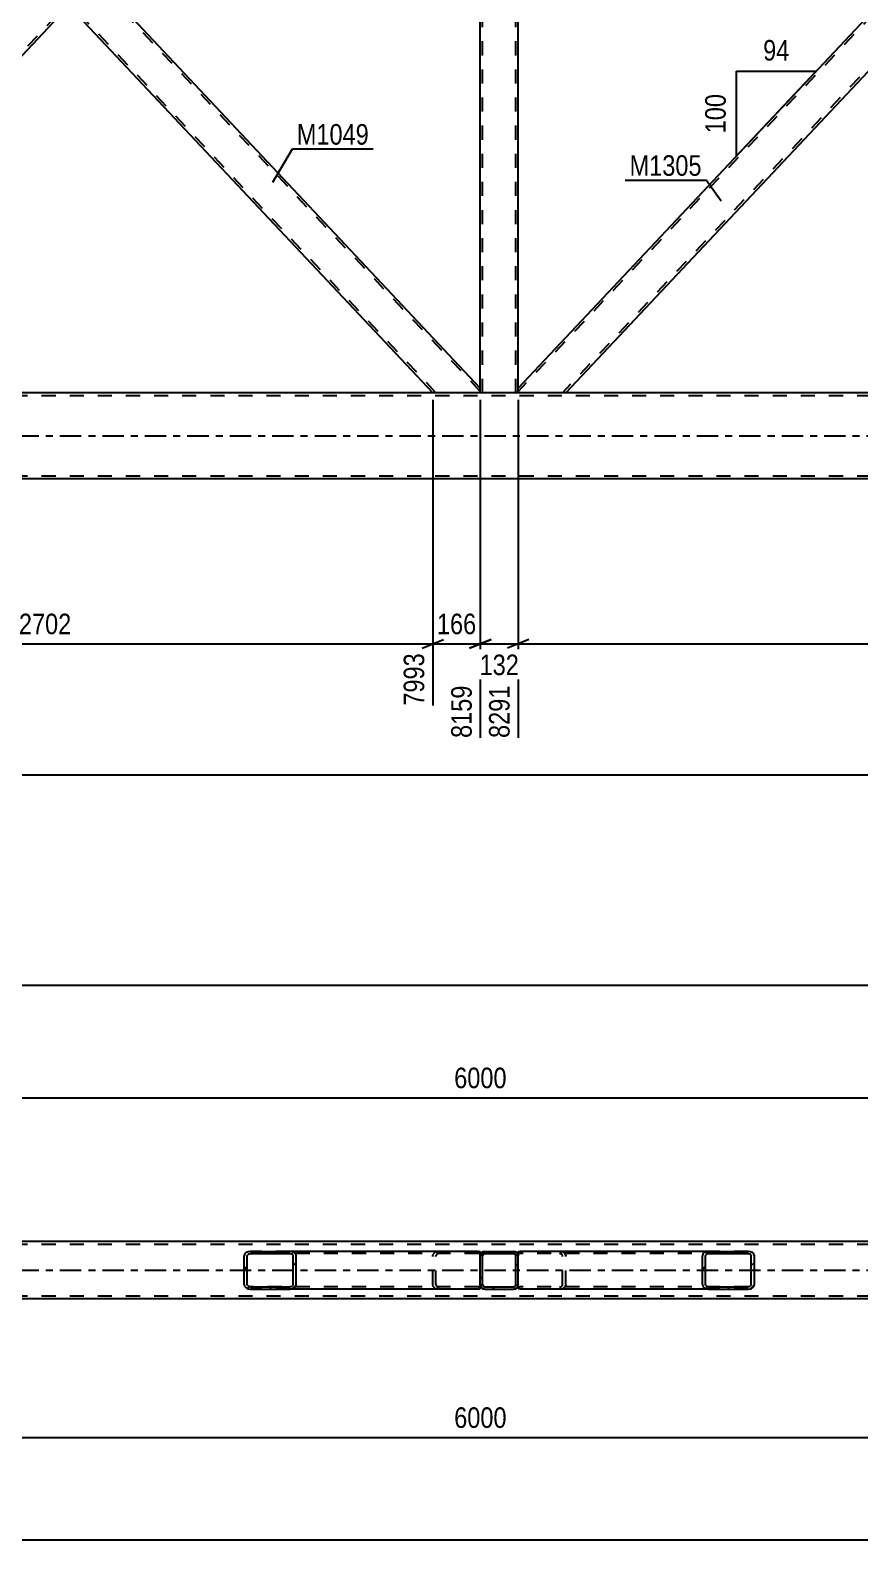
# Model space of a CAD drawing. Header units: millimetres. Extents: x 0 to 1189, y 0 to 841.
# Drawn here: x 283.9 to 399.5, y 390.1 to 600.6 of the extents above; entities that cross this region are included whole.
import ezdxf

# ---------------------------------------------------------------- set-up
doc = ezdxf.new("R2010")
doc.units = ezdxf.units.MM
doc.linetypes.add('DXK_LINE_DOT2', pattern=[3.9198, 1.9599, -1.9599])
doc.linetypes.add('DXK_LINE_DOT3', pattern=[5.9187, 2.979, -0.9799, 0.9799, -0.9799])
doc.styles.add('Arial Narrow', font='ARIALN.TTF', dxfattribs={"height": 0.2})

# ---------------------------------------------------------------- blocks, each defined once
blk = doc.blocks.new('Part-761551702-4976 - 4748')
at = {"color": 2, "linetype": 'Continuous'}
for p, q in [((292.9, 607.82), (289.27, 603.96)), ((346.63, 550.68), (292.9, 607.82)), ((340.01, 550.02), (289.27, 603.96)), ((346.63, 550.02), (346.63, 550.68))]:
    blk.add_line(p, q, dxfattribs=at)
at = {"color": 7, "linetype": 'DXK_LINE_DOT2'}
for p, q in [((346.63, 550.21), (292.68, 607.58)), ((289.49, 604.2), (289.51, 604.21)), ((340.45, 550.02), (289.49, 604.2)), ((346.63, 550.02), (340.01, 550.02))]:
    blk.add_line(p, q, dxfattribs=at)
blk = doc.blocks.new('Part-761551702-4878 - 4748')
at = {"color": 7, "linetype": 'DXK_LINE_DOT2'}
for p, q in [((460.45, 665.62), (351.91, 550.21)), ((466.63, 665.42), (358.1, 550.02)), ((466.63, 665.62), (460.01, 665.62)), ((466.63, 665.13), (466.63, 665.62)), ((409.27, 611.67), (405.65, 607.82)), ((412.9, 607.82), (409.27, 603.96)), ((358.54, 550.02), (351.91, 550.02))]:
    blk.add_line(p, q, dxfattribs=at)
at = {"color": 2, "linetype": 'Continuous'}
for p, q in [((460.01, 665.62), (409.27, 611.67)), ((466.63, 664.96), (412.9, 607.82)), ((466.63, 664.96), (466.63, 665.13)), ((405.65, 607.82), (351.91, 550.68)), ((409.27, 603.96), (358.54, 550.02)), ((351.91, 550.1), (351.91, 550.68)), ((351.91, 550.02), (351.91, 550.1))]:
    blk.add_line(p, q, dxfattribs=at)
blk = doc.blocks.new('Part-761551702-4999 - 4748')
at = {"color": 7, "linetype": 'DXK_LINE_DOT2'}
for p, q in [((340.45, 665.62), (231.91, 550.21)), ((346.63, 665.42), (238.1, 550.02)), ((346.63, 665.62), (340.01, 665.62)), ((289.27, 611.67), (285.65, 607.82)), ((292.9, 607.82), (289.27, 603.96)), ((238.54, 550.02), (231.91, 550.02))]:
    blk.add_line(p, q, dxfattribs=at)
at = {"color": 2, "linetype": 'Continuous'}
for p, q in [((340.01, 665.62), (289.27, 611.67)), ((346.63, 664.96), (292.9, 607.82)), ((346.63, 664.96), (346.63, 665.62)), ((231.91, 550.68), (285.65, 607.82)), ((289.27, 603.96), (238.54, 550.02)), ((231.91, 550.02), (231.91, 550.68))]:
    blk.add_line(p, q, dxfattribs=at)
blk = doc.blocks.new('Part-761551702-5004 - 4748')
at = {"color": 7, "linetype": 'DXK_LINE_DOT2'}
for p, q in [((351.91, 665.62), (346.63, 665.62)), ((346.63, 664.96), (346.63, 665.62)), ((346.95, 550.02), (346.95, 665.62)), ((351.59, 550.02), (351.59, 665.62)), ((351.91, 664.96), (351.91, 665.62)), ((346.63, 550.02), (346.63, 550.68)), ((351.91, 550.02), (346.63, 550.02)), ((351.91, 550.02), (351.91, 550.68))]:
    blk.add_line(p, q, dxfattribs=at)
at = {"color": 2, "linetype": 'Continuous'}
for p, q in [((346.63, 550.68), (346.63, 664.96)), ((351.91, 550.68), (351.91, 664.96))]:
    blk.add_line(p, q, dxfattribs=at)
blk = doc.blocks.new('Part-761551702-5098 - 4748')
at = {"color": 7, "linetype": 'DXK_LINE_DOT2'}
for p, q in [((1028.28, 549.62), (98.63, 549.62)), ((1028.28, 538.42), (98.63, 538.42))]:
    blk.add_line(p, q, dxfattribs=at)
at = {"color": 2, "linetype": 'Continuous'}
for p, q in [((951.67, 550.02), (226.63, 550.02)), ((462.78, 538.02), (235.78, 538.02))]:
    blk.add_line(p, q, dxfattribs=at)
at = {"color": 7, "linetype": 'DXK_LINE_DOT3'}
blk.add_line((98.63, 544.02), (1028.28, 544.02), dxfattribs=at)
blk = doc.blocks.new('Part-761551702-3737 - 3599')
at = {"color": 2, "linetype": 'Continuous'}
for p, q in [((1023.48, 431.71), (98.63, 431.71)), ((1023.48, 423.71), (98.63, 423.71))]:
    blk.add_line(p, q, dxfattribs=at)
at = {"color": 7, "linetype": 'DXK_LINE_DOT2'}
for p, q in [((1028.28, 431.31), (98.63, 431.31)), ((1028.28, 424.11), (98.63, 424.11))]:
    blk.add_line(p, q, dxfattribs=at)
at = {"color": 7, "linetype": 'DXK_LINE_DOT3'}
blk.add_line((98.63, 427.71), (1028.28, 427.71), dxfattribs=at)
blk = doc.blocks.new('Part-761551702-3621 - 3599')
at = {"linetype": 'Continuous'}
h = blk.add_hatch(dxfattribs=at)
h.set_pattern_fill('', scale=0.7, style=0, pattern_type=0)
h.set_pattern_definition([(45, (351.519, 425.1189), (-1.57154, 1.57154), [])])
h.paths.add_polyline_path([(351.27, 425.07), (351.52, 425.12), (351.73, 425.26), (351.87, 425.47), (351.91, 425.71), (351.91, 429.71), (351.87, 429.96), (351.73, 430.16), (351.52, 430.3), (351.27, 430.35), (347.27, 430.35), (347.03, 430.3), (346.82, 430.16), (346.68, 429.96), (346.63, 429.71), (346.63, 425.71), (346.68, 425.47), (346.82, 425.26), (347.03, 425.12), (347.27, 425.07)])
h.paths.add_polyline_path([(347.15, 425.41), (347.05, 425.48), (346.98, 425.59), (346.95, 425.71), (346.95, 429.71), (346.98, 429.83), (347.05, 429.94), (347.15, 430.01), (347.27, 430.03), (351.27, 430.03), (351.4, 430.01), (351.5, 429.94), (351.57, 429.83), (351.59, 429.71), (351.59, 425.71), (351.57, 425.59), (351.5, 425.48), (351.4, 425.41), (351.27, 425.39), (347.27, 425.39)])
at = {"color": 7, "linetype": 'DXK_LINE_DOT2'}
for p, q in [((346.63, 429.71), (346.68, 429.96)), ((346.63, 425.71), (346.63, 429.71)), ((346.98, 429.83), (346.95, 429.71)), ((346.95, 425.71), (346.95, 429.71)), ((347.03, 430.3), (347.27, 430.35)), ((347.27, 430.03), (347.15, 430.01)), ((347.27, 430.35), (351.27, 430.35)), ((347.27, 430.03), (351.27, 430.03)), ((351.27, 430.35), (351.52, 430.3)), ((351.4, 430.01), (351.27, 430.03)), ((351.59, 429.71), (351.57, 429.83)), ((351.59, 425.71), (351.59, 429.71)), ((351.87, 429.96), (351.91, 429.71)), ((351.91, 425.71), (351.91, 429.71)), ((346.68, 425.47), (346.63, 425.71)), ((346.95, 425.71), (346.98, 425.59)), ((347.27, 425.07), (347.03, 425.12)), ((347.15, 425.41), (347.27, 425.39)), ((347.27, 425.39), (351.27, 425.39)), ((347.27, 425.07), (351.27, 425.07)), ((351.27, 425.39), (351.4, 425.41)), ((351.52, 425.12), (351.27, 425.07)), ((351.57, 425.59), (351.59, 425.71)), ((351.91, 425.71), (351.87, 425.47))]:
    blk.add_line(p, q, dxfattribs=at)
at = {"color": 2, "linetype": 'Continuous'}
for p, q in [((346.68, 429.96), (346.63, 429.71)), ((346.63, 425.71), (346.63, 429.71)), ((346.95, 429.71), (346.98, 429.83)), ((346.95, 425.71), (346.95, 429.71)), ((347.27, 430.35), (347.03, 430.3)), ((347.15, 430.01), (347.27, 430.03)), ((347.27, 430.35), (351.27, 430.35)), ((347.27, 430.03), (351.27, 430.03)), ((351.52, 430.3), (351.27, 430.35)), ((351.27, 430.03), (351.4, 430.01)), ((351.57, 429.83), (351.59, 429.71)), ((351.59, 425.71), (351.59, 429.71)), ((351.91, 429.71), (351.87, 429.96)), ((351.91, 425.71), (351.91, 429.71)), ((346.63, 425.71), (346.68, 425.47)), ((346.98, 425.59), (346.95, 425.71)), ((347.03, 425.12), (347.27, 425.07)), ((347.27, 425.39), (347.15, 425.41)), ((347.27, 425.39), (351.27, 425.39)), ((347.27, 425.07), (351.27, 425.07)), ((351.4, 425.41), (351.27, 425.39)), ((351.27, 425.07), (351.52, 425.12)), ((351.59, 425.71), (351.57, 425.59)), ((351.87, 425.47), (351.91, 425.71))]:
    blk.add_line(p, q, dxfattribs=at)
at = {"color": 7, "linetype": 'DXK_LINE_DOT2'}
for centre, radius, start, end in [((347.27, 429.71), 0.64, 112.5, 157.5), ((347.27, 429.71), 0.32, 112.5, 157.5), ((351.27, 429.71), 0.32, 22.5, 67.5), ((351.27, 429.71), 0.64, 22.5, 67.5), ((347.27, 425.71), 0.64, 202.5, 247.5), ((347.27, 425.71), 0.32, 202.5, 247.5), ((351.27, 425.71), 0.32, 292.5, 337.5), ((351.27, 425.71), 0.64, 292.5, 337.5)]:
    blk.add_arc(centre, radius, start, end, dxfattribs=at)
at = {"color": 2, "linetype": 'Continuous'}
for centre, radius, start, end in [((347.27, 429.71), 0.64, 112.5, 157.5), ((347.27, 429.71), 0.32, 112.5, 157.5), ((351.27, 429.71), 0.32, 22.5, 67.5), ((351.27, 429.71), 0.64, 22.5, 67.5), ((347.27, 425.71), 0.64, 202.5, 247.5), ((347.27, 425.71), 0.32, 202.5, 247.5), ((351.27, 425.71), 0.32, 292.5, 337.5), ((351.27, 425.71), 0.64, 292.5, 337.5)]:
    blk.add_arc(centre, radius, start, end, dxfattribs=at)
blk = doc.blocks.new('Part-761551702-3799 - 3599')
at = {"linetype": 'Continuous'}
h = blk.add_hatch(dxfattribs=at)
h.set_pattern_fill('', scale=0.7, style=0, pattern_type=0)
h.set_pattern_definition([(45, (384.2917, 425.1189), (-1.57154, 1.57154), [])])
h.paths.add_polyline_path([(383.96, 425.07), (384.29, 425.12), (384.58, 425.26), (384.77, 425.47), (384.83, 425.71), (384.83, 429.71), (384.77, 429.96), (384.58, 430.16), (384.29, 430.3), (383.96, 430.35), (378.46, 430.35), (378.13, 430.3), (377.84, 430.16), (377.65, 429.96), (377.59, 429.71), (377.59, 425.71), (377.65, 425.47), (377.84, 425.26), (378.13, 425.12), (378.46, 425.07)])
h.paths.add_polyline_path([(378.3, 425.41), (378.15, 425.48), (378.06, 425.59), (378.03, 425.71), (378.03, 429.71), (378.06, 429.83), (378.15, 429.94), (378.3, 430.01), (378.46, 430.03), (383.96, 430.03), (384.12, 430.01), (384.27, 429.94), (384.36, 429.83), (384.39, 429.71), (384.39, 425.71), (384.36, 425.59), (384.27, 425.48), (384.12, 425.41), (383.96, 425.39), (378.46, 425.39)])
at = {"color": 2, "linetype": 'Continuous'}
for p, q in [((351.91, 430.31), (352.17, 430.35)), ((351.91, 430.31), (351.91, 429.71)), ((378.46, 430.35), (352.17, 430.35)), ((377.65, 429.96), (377.59, 429.71)), ((377.59, 425.71), (377.59, 429.71)), ((378.03, 429.71), (378.06, 429.83)), ((378.03, 425.71), (378.03, 429.71)), ((378.46, 430.35), (378.13, 430.3)), ((378.3, 430.01), (378.46, 430.03)), ((378.46, 430.35), (383.96, 430.35)), ((378.46, 430.03), (383.96, 430.03)), ((384.29, 430.3), (383.96, 430.35)), ((383.96, 430.03), (384.12, 430.01)), ((384.36, 429.83), (384.39, 429.71)), ((384.39, 425.71), (384.39, 429.71)), ((384.83, 429.71), (384.77, 429.96)), ((384.83, 425.71), (384.83, 429.71)), ((351.91, 425.12), (351.91, 425.71)), ((351.91, 425.11), (351.91, 425.12)), ((352.17, 425.07), (351.91, 425.11)), ((378.46, 425.07), (352.17, 425.07)), ((377.59, 425.71), (377.65, 425.47)), ((378.06, 425.59), (378.03, 425.71)), ((378.13, 425.12), (378.46, 425.07)), ((378.46, 425.39), (378.3, 425.41)), ((378.46, 425.39), (383.96, 425.39)), ((378.46, 425.07), (383.96, 425.07)), ((384.12, 425.41), (383.96, 425.39)), ((383.96, 425.07), (384.29, 425.12)), ((384.39, 425.71), (384.36, 425.59)), ((384.77, 425.47), (384.83, 425.71))]:
    blk.add_line(p, q, dxfattribs=at)
at = {"color": 7, "linetype": 'DXK_LINE_DOT2'}
for p, q in [((351.91, 429.96), (351.91, 430.31)), ((352, 430.01), (351.91, 429.96)), ((351.91, 425.26), (351.91, 429.71)), ((352.17, 430.03), (352, 430.01)), ((383.96, 430.03), (352.17, 430.03)), ((357.66, 430.35), (358, 430.3)), ((357.83, 430.01), (357.66, 430.03)), ((358.1, 429.71), (358.07, 429.83)), ((358.1, 425.71), (358.1, 429.71)), ((358.47, 429.96), (358.54, 429.71)), ((358.54, 425.71), (358.54, 429.71)), ((383.96, 430.35), (378.46, 430.35)), ((351.91, 425.46), (352, 425.41)), ((352, 425.41), (352.17, 425.39)), ((383.96, 425.39), (352.17, 425.39)), ((357.66, 425.39), (357.83, 425.41)), ((358, 425.12), (357.66, 425.07)), ((358.07, 425.59), (358.1, 425.71)), ((358.54, 425.71), (358.47, 425.47)), ((383.96, 425.07), (378.46, 425.07))]:
    blk.add_line(p, q, dxfattribs=at)
for centre, radius, start, end in [((357.73, 429.62), 0.401, 32.4104, 75.4453), ((357.8, 429.53), 0.802, 32.4104, 75.4453), ((357.73, 425.8), 0.401, 284.5547, 327.5896), ((357.8, 425.9), 0.802, 284.5547, 327.5896)]:
    blk.add_arc(centre, radius, start, end, dxfattribs=at)
at = {"color": 2, "linetype": 'Continuous'}
for centre, radius, start, end in [((378.33, 429.53), 0.802, 104.5547, 147.5896), ((378.4, 429.62), 0.401, 104.5547, 147.5896), ((384.02, 429.62), 0.401, 32.4104, 75.4453), ((384.09, 429.53), 0.802, 32.4104, 75.4453), ((378.33, 425.9), 0.802, 212.4104, 255.4453), ((378.4, 425.8), 0.401, 212.4104, 255.4453), ((384.02, 425.8), 0.401, 284.5547, 327.5896), ((384.09, 425.9), 0.802, 284.5547, 327.5896)]:
    blk.add_arc(centre, radius, start, end, dxfattribs=at)
blk = doc.blocks.new('Part-761551702-3809 - 3599')
at = {"linetype": 'Continuous'}
h = blk.add_hatch(dxfattribs=at)
h.set_pattern_fill('', scale=0.7, style=0, pattern_type=0)
h.set_pattern_definition([(45, (320.42, 425.1189), (-1.57154, 1.57154), [])])
h.paths.add_polyline_path([(320.08, 425.07), (320.42, 425.12), (320.71, 425.26), (320.9, 425.47), (320.96, 425.71), (320.96, 429.71), (320.9, 429.96), (320.71, 430.16), (320.42, 430.3), (320.08, 430.35), (314.59, 430.35), (314.26, 430.3), (313.97, 430.16), (313.78, 429.96), (313.71, 429.71), (313.71, 425.71), (313.78, 425.47), (313.97, 425.26), (314.26, 425.12), (314.59, 425.07)])
h.paths.add_polyline_path([(314.42, 425.41), (314.28, 425.48), (314.19, 425.59), (314.15, 425.71), (314.15, 429.71), (314.19, 429.83), (314.28, 429.94), (314.42, 430.01), (314.59, 430.03), (320.08, 430.03), (320.25, 430.01), (320.39, 429.94), (320.49, 429.83), (320.52, 429.71), (320.52, 425.71), (320.49, 425.59), (320.39, 425.48), (320.25, 425.41), (320.08, 425.39), (314.59, 425.39)])
at = {"color": 2, "linetype": 'Continuous'}
for p, q in [((313.78, 429.96), (313.71, 429.71)), ((313.71, 425.71), (313.71, 429.71)), ((314.15, 429.71), (314.19, 429.83)), ((314.15, 425.71), (314.15, 429.71)), ((314.59, 430.35), (314.26, 430.3)), ((314.42, 430.01), (314.59, 430.03)), ((314.59, 430.35), (320.08, 430.35)), ((314.59, 430.03), (320.08, 430.03)), ((346.38, 430.35), (320.08, 430.35)), ((320.42, 430.3), (320.08, 430.35)), ((320.08, 430.03), (320.25, 430.01)), ((320.49, 429.83), (320.52, 429.71)), ((320.52, 425.71), (320.52, 429.71)), ((320.96, 429.71), (320.9, 429.96)), ((320.96, 425.71), (320.96, 429.71)), ((346.38, 430.35), (346.63, 430.31)), ((346.63, 430.31), (346.63, 430.3)), ((346.63, 430.3), (346.63, 430.16)), ((346.63, 430.16), (346.63, 429.71)), ((313.71, 425.71), (313.78, 425.47)), ((314.19, 425.59), (314.15, 425.71)), ((314.26, 425.12), (314.59, 425.07)), ((314.59, 425.39), (314.42, 425.41)), ((314.59, 425.39), (320.08, 425.39)), ((314.59, 425.07), (320.08, 425.07)), ((320.25, 425.41), (320.08, 425.39)), ((320.08, 425.07), (320.42, 425.12)), ((346.38, 425.07), (320.08, 425.07)), ((320.52, 425.71), (320.49, 425.59)), ((320.9, 425.47), (320.96, 425.71)), ((346.38, 425.07), (346.63, 425.11)), ((346.63, 425.11), (346.63, 425.71))]:
    blk.add_line(p, q, dxfattribs=at)
at = {"color": 7, "linetype": 'DXK_LINE_DOT2'}
for p, q in [((320.08, 430.35), (314.59, 430.35)), ((346.38, 430.03), (314.59, 430.03)), ((340.01, 429.71), (340.07, 429.96)), ((340.01, 425.71), (340.01, 429.71)), ((340.48, 429.83), (340.45, 429.71)), ((340.45, 425.71), (340.45, 429.71)), ((340.55, 430.3), (340.89, 430.35)), ((340.89, 430.03), (340.72, 430.01)), ((346.55, 430.01), (346.38, 430.03)), ((346.63, 429.96), (346.55, 430.01)), ((346.63, 430.31), (346.63, 430.31)), ((346.63, 430.16), (346.63, 429.96)), ((346.63, 425.71), (346.63, 429.96)), ((346.38, 425.39), (314.59, 425.39)), ((320.08, 425.07), (314.59, 425.07)), ((340.07, 425.47), (340.01, 425.71)), ((340.45, 425.71), (340.48, 425.59)), ((340.89, 425.07), (340.55, 425.12)), ((340.72, 425.41), (340.89, 425.39)), ((346.38, 425.39), (346.55, 425.41)), ((346.55, 425.41), (346.63, 425.46))]:
    blk.add_line(p, q, dxfattribs=at)
at = {"color": 2, "linetype": 'Continuous'}
for centre, radius, start, end in [((314.46, 429.53), 0.802, 104.5547, 147.5896), ((314.53, 429.62), 0.401, 104.5547, 147.5896), ((320.15, 429.62), 0.401, 32.4104, 75.4453), ((320.22, 429.53), 0.802, 32.4104, 75.4453), ((314.46, 425.9), 0.802, 212.4104, 255.4453), ((314.53, 425.8), 0.401, 212.4104, 255.4453), ((320.15, 425.8), 0.401, 284.5547, 327.5896), ((320.22, 425.9), 0.802, 284.5547, 327.5896)]:
    blk.add_arc(centre, radius, start, end, dxfattribs=at)
at = {"color": 7, "linetype": 'DXK_LINE_DOT2'}
for centre, radius, start, end in [((340.75, 429.53), 0.802, 104.5547, 147.5896), ((340.82, 429.62), 0.401, 104.5547, 147.5896), ((340.75, 425.9), 0.802, 212.4104, 255.4453), ((340.82, 425.8), 0.401, 212.4104, 255.4453)]:
    blk.add_arc(centre, radius, start, end, dxfattribs=at)
blk = doc.blocks.new('StraightDimension-761551702-17794 - 4748')
at = {"color": 7, "linetype": 'Continuous'}
blk.add_line((84.73, 496.75), (1091.17, 496.75), dxfattribs=at)
blk = doc.blocks.new('StraightDimension-761551702-17333 - 4748')
at = {"color": 7, "linetype": 'Continuous'}
for p, q in [((351.91, 549.02), (351.91, 501.91)), ((460.01, 549.02), (460.01, 504.58)), ((353.41, 515.62), (350.41, 514.42)), ((458.51, 514.42), (461.51, 515.62)), ((351.91, 515.02), (460.01, 515.02))]:
    blk.add_line(p, q, dxfattribs=at)
at = {"color": 0}
blk.add_wipeout([(410.22, 515.77), (410.22, 519.97), (401.71, 519.97), (401.71, 515.77)], dxfattribs=at)
at = {"color": 0, "linetype": 'Continuous'}
blk.add_wipeout([(459.41, 514.32), (455.21, 514.32), (455.21, 503.98), (459.41, 503.98)], dxfattribs=at)
at = {"color": 3, "style": 'Arial Narrow'}
blk.add_text('2702', height=2.863, dxfattribs=at).set_placement((402.31, 516.37))
at = {"color": 3, "linetype": 'Continuous', "style": 'Arial Narrow'}
blk.add_text('10993', height=2.863, rotation=90.0002, dxfattribs=at).set_placement((458.81, 504.58))
blk = doc.blocks.new('StraightDimension-761551702-17335 - 4748')
at = {"color": 7, "linetype": 'Continuous'}
for p, q in [((340.01, 549.02), (340.01, 506.41)), ((346.63, 549.02), (346.63, 501.91)), ((338.51, 514.42), (341.51, 515.62)), ((348.13, 515.62), (345.13, 514.42)), ((340.01, 515.02), (346.63, 515.02))]:
    blk.add_line(p, q, dxfattribs=at)
at = {"color": 0}
blk.add_wipeout([(346.66, 515.77), (346.66, 519.97), (339.98, 519.97), (339.98, 515.77)], dxfattribs=at)
at = {"color": 0, "linetype": 'Continuous'}
blk.add_wipeout([(346.03, 509.82), (341.83, 509.82), (341.83, 501.31), (346.03, 501.31)], dxfattribs=at)
at = {"color": 3, "style": 'Arial Narrow'}
blk.add_text('166', height=2.863, dxfattribs=at).set_placement((340.58, 516.37))
at = {"color": 3, "linetype": 'Continuous', "style": 'Arial Narrow'}
blk.add_text('8159', height=2.863, rotation=90.0002, dxfattribs=at).set_placement((345.43, 501.91))
blk = doc.blocks.new('StraightDimension-761551702-17334 - 4748')
at = {"color": 7, "linetype": 'Continuous'}
for p, q in [((346.63, 549.02), (346.63, 501.91)), ((351.91, 549.02), (351.91, 501.91)), ((345.13, 514.42), (348.13, 515.62)), ((353.41, 515.62), (350.41, 514.42)), ((346.63, 515.02), (351.91, 515.02))]:
    blk.add_line(p, q, dxfattribs=at)
at = {"color": 0}
blk.add_wipeout([(352.62, 510.07), (352.62, 514.27), (345.93, 514.27), (345.93, 510.07)], dxfattribs=at)
at = {"color": 0, "linetype": 'Continuous'}
blk.add_wipeout([(351.31, 509.82), (347.11, 509.82), (347.11, 501.31), (351.31, 501.31)], dxfattribs=at)
at = {"color": 3, "style": 'Arial Narrow'}
blk.add_text('132', height=2.863, dxfattribs=at).set_placement((346.53, 510.67))
at = {"color": 3, "linetype": 'Continuous', "style": 'Arial Narrow'}
blk.add_text('8291', height=2.863, rotation=90.0002, dxfattribs=at).set_placement((350.71, 501.91))
blk = doc.blocks.new('StraightDimension-761551702-17336 - 4748')
at = {"color": 7, "linetype": 'Continuous'}
for p, q in [((231.91, 549.68), (231.91, 501.91)), ((340.01, 549.02), (340.01, 506.41)), ((233.41, 515.62), (230.41, 514.42)), ((338.51, 514.42), (341.51, 515.62)), ((231.91, 515.02), (340.01, 515.02))]:
    blk.add_line(p, q, dxfattribs=at)
at = {"color": 0}
blk.add_wipeout([(290.22, 515.77), (290.22, 519.97), (281.71, 519.97), (281.71, 515.77)], dxfattribs=at)
at = {"color": 0, "linetype": 'Continuous'}
blk.add_wipeout([(339.41, 514.32), (335.21, 514.32), (335.21, 505.81), (339.41, 505.81)], dxfattribs=at)
at = {"color": 3, "style": 'Arial Narrow'}
blk.add_text('2702', height=2.863, dxfattribs=at).set_placement((282.31, 516.37))
at = {"color": 3, "linetype": 'Continuous', "style": 'Arial Narrow'}
blk.add_text('7993', height=2.863, rotation=90.0002, dxfattribs=at).set_placement((338.81, 506.41))
blk = doc.blocks.new('AngleDimension-761551702-17638 - 4748')
at = {"color": 7, "linetype": 'Continuous'}
for p, q in [((382.34, 594.83), (393.44, 594.83)), ((382.34, 583.03), (393.44, 594.83)), ((382.34, 583.03), (382.34, 594.83)), ((390.16, 591.34), (393.44, 594.83))]:
    blk.add_line(p, q, dxfattribs=at)
at = {"color": 0}
for points in [[(390.32, 595.73), (390.32, 599.93), (385.46, 599.93), (385.46, 595.73)], [(381.44, 592.27), (377.24, 592.27), (377.24, 585.59), (381.44, 585.59)]]:
    blk.add_wipeout(points, dxfattribs=at)
at = {"color": 3, "style": 'Arial Narrow'}
blk.add_text('94', height=2.863, dxfattribs=at).set_placement((386.06, 596.33))
blk.add_text('100', height=2.863, rotation=90.0002, dxfattribs=at).set_placement((380.84, 586.19))
blk = doc.blocks.new('StraightDimension-761551702-18520 - 3599')
at = {"color": 7, "linetype": 'Continuous'}
blk.add_line((226.64, 451.74), (466.64, 451.74), dxfattribs=at)
at = {"color": 0}
blk.add_wipeout([(350.9, 452.49), (350.9, 456.69), (342.39, 456.69), (342.39, 452.49)], dxfattribs=at)
at = {"color": 3, "style": 'Arial Narrow'}
blk.add_text('6000', height=2.863, dxfattribs=at).set_placement((342.99, 453.09))
blk = doc.blocks.new('StraightDimension-761551702-18764 - 3599')
at = {"color": 7, "linetype": 'Continuous'}
blk.add_line((226.64, 404.39), (466.64, 404.39), dxfattribs=at)
at = {"color": 0}
blk.add_wipeout([(350.9, 405.14), (350.9, 409.34), (342.39, 409.34), (342.39, 405.14)], dxfattribs=at)
at = {"color": 3, "style": 'Arial Narrow'}
blk.add_text('6000', height=2.863, dxfattribs=at).set_placement((342.99, 405.74))
blk = doc.blocks.new('StraightDimension-761551702-18864 - 3599')
at = {"color": 7, "linetype": 'Continuous'}
blk.add_line((85.73, 390.14), (1028.28, 390.14), dxfattribs=at)
blk = doc.blocks.new('StraightDimension-761551702-18957 - 3599')
at = {"color": 7, "linetype": 'Continuous'}
blk.add_line((84.73, 467.47), (1029.28, 467.47), dxfattribs=at)
blk = doc.blocks.new('Mark-761551702-4972 - 4748')
at = {"color": 0}
blk.add_wipeout([(331.1, 584.61), (331.1, 587.61), (321.05, 587.61), (321.05, 584.61)], dxfattribs=at)
blk.add_wipeout([(331.1, 584.61), (331.1, 587.61), (321.05, 587.61), (321.05, 584.61)], dxfattribs=at)
at = {"color": 30, "linetype": 'Continuous'}
for p, q in [((317.7, 579.4), (320.45, 584.01)), ((320.45, 584.01), (331.7, 584.01))]:
    blk.add_line(p, q, dxfattribs=at)
at = {"color": 3, "style": 'Arial Narrow'}
blk.add_text('M1049', height=2.863, dxfattribs=at).set_placement((321.05, 584.61))
blk = doc.blocks.new('Mark-761551702-4874 - 4748')
at = {"color": 0}
blk.add_wipeout([(377.5, 580.27), (377.5, 583.27), (367.44, 583.27), (367.44, 580.27)], dxfattribs=at)
blk.add_wipeout([(377.5, 580.27), (377.5, 583.27), (367.44, 583.27), (367.44, 580.27)], dxfattribs=at)
at = {"color": 30, "linetype": 'Continuous'}
for p in [(366.84, 579.67), (380.21, 576.71)]:
    blk.add_line(p, (378.1, 579.67), dxfattribs=at)
at = {"color": 3, "style": 'Arial Narrow'}
blk.add_text('M1305', height=2.863, dxfattribs=at).set_placement((367.44, 580.27))

msp = doc.modelspace()

# ---------------------------------------------------------------- block references
for name in ['Part-761551702-4999 - 4748', 'Part-761551702-5004 - 4748', 'Part-761551702-4878 - 4748', 'Part-761551702-4976 - 4748', 'Part-761551702-5098 - 4748', 'StraightDimension-761551702-18520 - 3599', 'Part-761551702-3737 - 3599', 'Part-761551702-3809 - 3599', 'Part-761551702-3621 - 3599', 'Part-761551702-3799 - 3599', 'StraightDimension-761551702-18764 - 3599']:
    msp.add_blockref(name, (0, 0))

# ---------------------------------------------------------------- next in the draw order: block references
for name in ['StraightDimension-761551702-17794 - 4748', 'StraightDimension-761551702-18957 - 3599', 'StraightDimension-761551702-18864 - 3599']:
    msp.add_blockref(name, (0, 0))

# ---------------------------------------------------------------- next in the draw order: block references
for name in ['AngleDimension-761551702-17638 - 4748', 'Mark-761551702-4972 - 4748', 'StraightDimension-761551702-17335 - 4748', 'StraightDimension-761551702-17333 - 4748']:
    msp.add_blockref(name, (0, 0))

# ---------------------------------------------------------------- next in the draw order: block references
for name in ['Mark-761551702-4874 - 4748', 'StraightDimension-761551702-17336 - 4748', 'StraightDimension-761551702-17334 - 4748']:
    msp.add_blockref(name, (0, 0))

doc.saveas('drawing.dxf')
